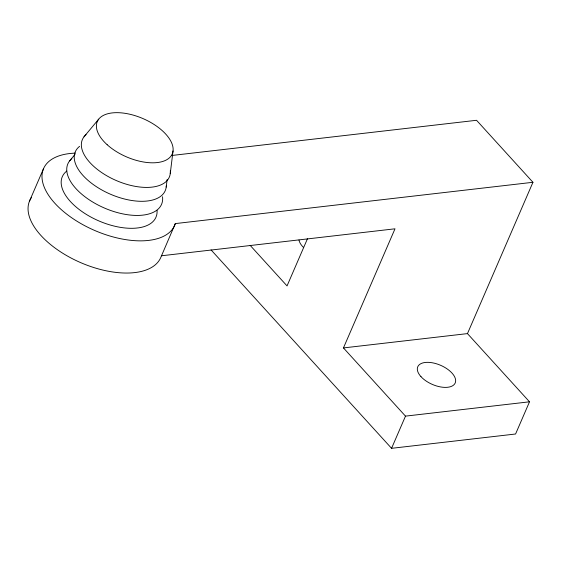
<?xml version="1.0" encoding="UTF-8"?>
<svg xmlns="http://www.w3.org/2000/svg" width="561" height="561" viewBox="0 0 561 561"><rect width="100%" height="100%" fill="white"/><g stroke="black" fill="none" stroke-linecap="round" stroke-linejoin="round"><path stroke-width="0.84" d="M166.203 187.065L167.129 179.555M170.242 173.665L173.04 150.944M161.372 255.788L395 228.804L343.451 347.925L467.467 333.606L532.95 182.29L175.305 223.594L160.881 257.247A71.436 36.472 23.4 0 1 77.488 261.202A71.436 36.472 23.4 0 1 31.563 197.367M175.305 223.594L174.815 225.052A71.436 36.472 23.4 0 1 69.697 216.357A71.436 36.472 23.4 0 1 75.511 153.132M29.509 201.09L43.435 168.896M307.456 238.755L287.05 285.921L250.171 245.388M391.564 448.323L405.491 416.129L529.514 401.809L515.58 434.004L391.564 448.323L211.076 249.911M84.01 136.8L98.694 119.17M69.62 160.888L75.02 154.401M171.982 155.46L476.548 120.285L532.95 182.29M467.467 333.606L529.514 401.809M343.451 347.925L405.491 416.129M303.571 247.52A20.399 10.414 23.4 0 1 298.971 240.01M66.766 171.056A51.03 26.051 23.4 0 0 77.06 207.808A51.03 26.051 23.4 0 0 135.972 228.131L138.679 227.822A51.03 26.051 23.4 0 0 145.888 225.992L147.95 225.094A51.03 26.051 23.4 0 0 156.042 217.03L156.624 215.305A51.03 26.051 23.4 0 0 157.031 210.277M162.543 196.736A51.03 26.051 23.4 0 1 105.307 208.412A51.03 26.051 23.4 0 1 71.822 158.595M166.301 185.859A48.989 25.007 23.4 0 1 108.645 193.419A48.989 25.007 23.4 0 1 79.606 146.337M170.299 170.691A47.355 24.179 23.4 0 1 116.625 180.691A47.355 24.179 23.4 0 1 86.057 134.675M420.981 376.655A20.399 10.414 23.4 0 0 454.003 384.713A20.399 10.414 23.4 0 0 434.466 363.233A20.399 10.414 23.4 0 0 420.981 376.655M107.179 144.738A40.82 20.841 23.4 0 0 171.652 155.088A40.82 20.841 23.4 0 0 125.454 113.385A40.82 20.841 23.4 0 0 107.179 144.738"/></g></svg>
